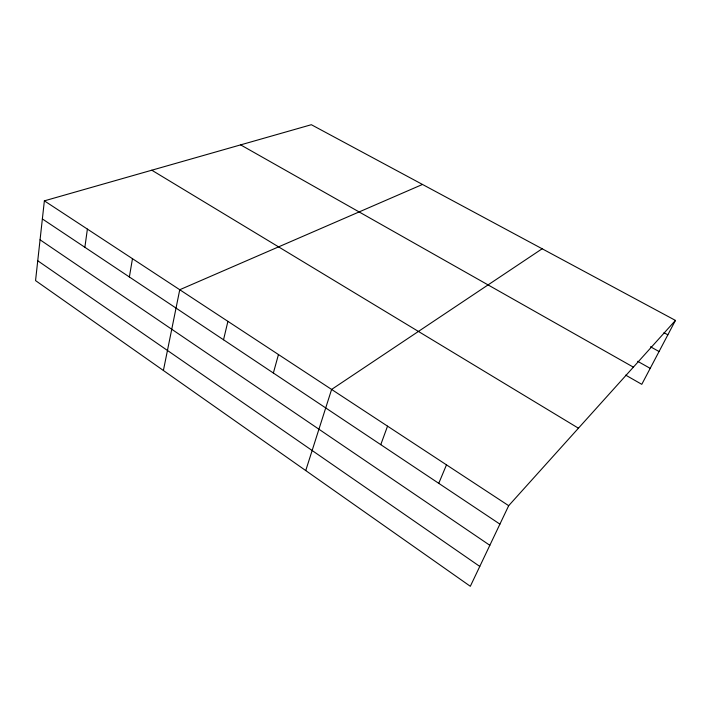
<?xml version="1.0" encoding="UTF-8"?>
<svg xmlns="http://www.w3.org/2000/svg" width="711" height="711" viewBox="0 0 711 711"><rect width="100%" height="100%" fill="white"/><g stroke="black" fill="none" stroke-linecap="round" stroke-linejoin="round"><path stroke-width="1.07" d="M44.366 200.849L35.55 280.605L470.327 586.291L508.685 505.69L675.45 320.412L311.338 124.709L44.366 200.849L508.685 505.69M84.867 247.286L87.391 229.102M129.375 276.97L132.468 258.688M163.397 370.493L179.75 289.733L422.485 184.451M223.53 339.778L227.911 321.354M273.362 373.017L278.463 354.54M305.739 470.575L331.61 389.432L542.164 248.77M380.767 444.659L387.539 426.156M438.758 483.338L446.481 464.852M675.45 320.412L641.784 384.331L625.671 375.124M663.985 332.712L667.86 334.828M650.476 346.764L659.061 351.518M637.705 361.321L650.201 368.351M240.638 144.875L633.377 367.152M151.799 170.205L578.434 428.2M42.367 218.935L499.913 524.131M40.056 239.803L489.835 545.301M37.745 260.768L479.783 566.427"/></g></svg>
